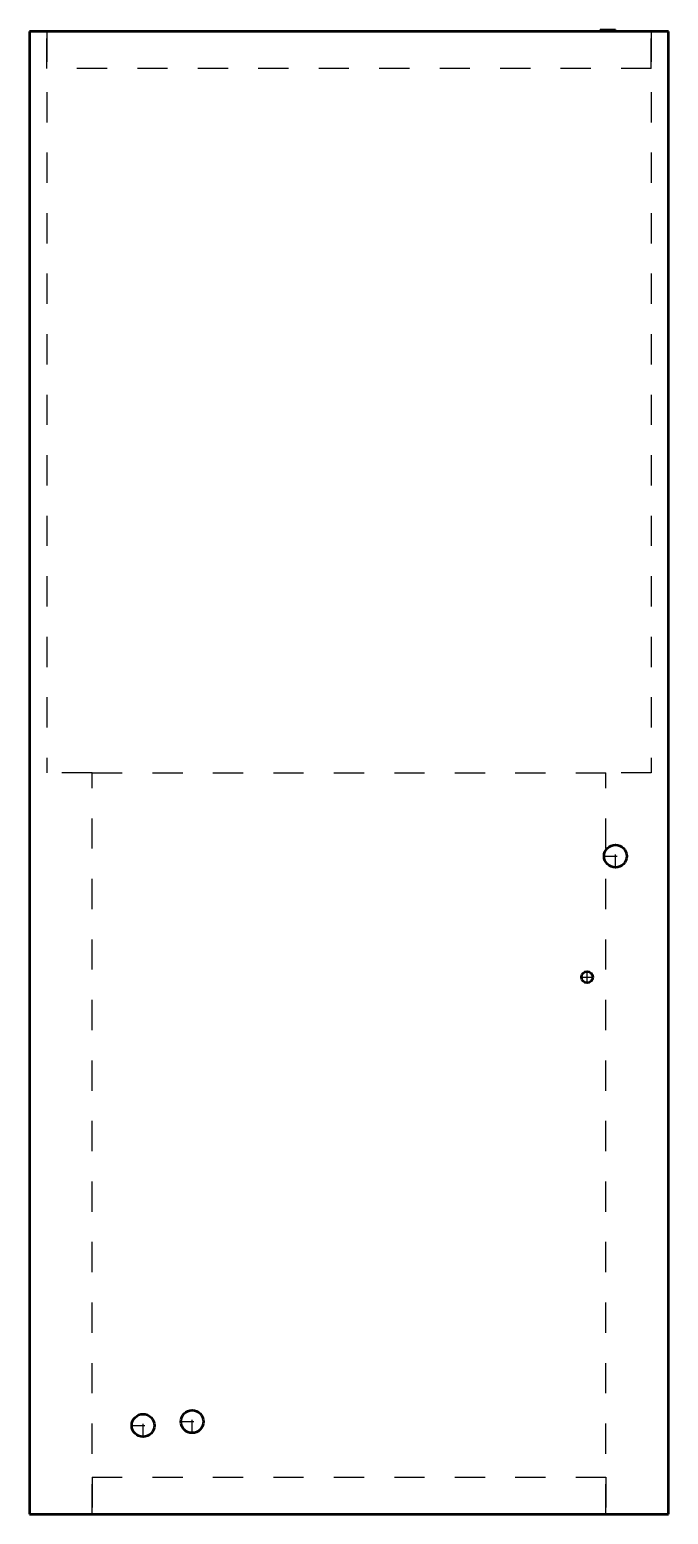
# Model space of a CAD drawing. Header units: inches. Extents: x -10.6 to 10.6, y 0 to 49.1.
import ezdxf

# ---------------------------------------------------------------- set-up
doc = ezdxf.new("R2010")
doc.units = ezdxf.units.IN
doc.header["$MEASUREMENT"] = 0
doc.linetypes.add('Center', pattern=[1.5, 0.45, -0.5, 0.05, -0.5])
doc.linetypes.add('Dashed', pattern=[2, 1, -1])
for name, color, linetype, lineweight in [('AM_0', 7, 'Continuous', 50), ('AM_7', 7, 'Center', 25), ('AM_9', 6, 'Dashed', 25)]:
    doc.layers.add(name, color=color, linetype=linetype, lineweight=lineweight)

# ---------------------------------------------------------------- blocks, each defined once
blk = doc.blocks.new('1_AMST36CU14_PART8_0_in_AMST36CU14_0')
at = {"layer": 'AM_9'}
for p, q in [((-10, 49), (-10, 24.5)), ((10, 49), (10, 24.5)), ((-8.5, 24.5), (-10, 24.5)), ((10, 24.5), (8.5, 24.5))]:
    blk.add_line(p, q, dxfattribs=at)
blk = doc.blocks.new('2_AMST36CU14_PART7_0_in_AMST36CU14_0')
at = {"layer": 'AM_9'}
for p, q in [((-8.5, 24.5), (8.5, 24.5)), ((-8.5, 0), (-8.5, 24.5)), ((8.5, 0), (8.5, 24.5))]:
    blk.add_line(p, q, dxfattribs=at)
blk = doc.blocks.new('3_AMST36CU14_PART6_0_in_AMST36CU14_0')
at = {"layer": 'AM_0'}
for p, q in [((8.3125, 49.0625), (8.8125, 49.0625)), ((8.3125, 49.0625), (8.3125, 49)), ((8.8125, 49), (8.8125, 49.0625))]:
    blk.add_line(p, q, dxfattribs=at)
blk = doc.blocks.new('4_AMST36CU14_PART5_0_in_AMST36CU14_0')
at = {"layer": 'AM_0'}
blk.add_circle((8.8125, 21.75), 0.375, dxfattribs=at)
at = {"layer": 'AM_7'}
for p, q in [((8.8125, 21.35625), (8.8125, 22.14375)), ((8.41875, 21.75), (9.20625, 21.75))]:
    blk.add_line(p, q, dxfattribs=at)
blk = doc.blocks.new('5_AMST36CU14_PART4_0_in_AMST36CU14_0')
at = {"layer": 'AM_0'}
blk.add_circle((7.875, 17.75), 0.1875, dxfattribs=at)
at = {"layer": 'AM_7'}
for p, q in [((7.678125, 17.75), (8.071875, 17.75)), ((7.875, 17.553125), (7.875, 17.946875))]:
    blk.add_line(p, q, dxfattribs=at)
blk = doc.blocks.new('6_AMST36CU14_PART3_0_in_AMST36CU14_0')
at = {"layer": 'AM_0'}
blk.add_circle((-6.8125, 2.9375), 0.375, dxfattribs=at)
at = {"layer": 'AM_7'}
for p, q in [((-6.8125, 2.54375), (-6.8125, 3.33125)), ((-7.20625, 2.9375), (-6.41875, 2.9375))]:
    blk.add_line(p, q, dxfattribs=at)
blk = doc.blocks.new('7_AMST36CU14_PART2_0_in_AMST36CU14_0')
at = {"layer": 'AM_0'}
blk.add_circle((-5.1875, 3.0625), 0.375, dxfattribs=at)
at = {"layer": 'AM_7'}
for p, q in [((-5.1875, 2.66875), (-5.1875, 3.45625)), ((-5.58125, 3.0625), (-4.79375, 3.0625))]:
    blk.add_line(p, q, dxfattribs=at)
blk = doc.blocks.new('8_AMST36CU14_PART1_0_in_AMST36CU14_0')
at = {"layer": 'AM_0'}
for p, q in [((10.5625, 49), (-10.5625, 49)), ((-10.5625, 49), (-10.5625, 0)), ((10.5625, 0), (10.5625, 49)), ((-10.5625, 0), (10.5625, 0))]:
    blk.add_line(p, q, dxfattribs=at)
at = {"layer": 'AM_9'}
for p, q in [((-10, 47.775), (-10, 49)), ((10, 47.775), (10, 49)), ((10, 47.775), (-10, 47.775)), ((-8.5, 1.225), (-8.5, 0)), ((-8.5, 1.225), (8.5, 1.225)), ((8.5, 1.225), (8.5, 0))]:
    blk.add_line(p, q, dxfattribs=at)

msp = doc.modelspace()

# ---------------------------------------------------------------- block references
for name in ['8_AMST36CU14_PART1_0_in_AMST36CU14_0', '1_AMST36CU14_PART8_0_in_AMST36CU14_0', '3_AMST36CU14_PART6_0_in_AMST36CU14_0', '2_AMST36CU14_PART7_0_in_AMST36CU14_0', '4_AMST36CU14_PART5_0_in_AMST36CU14_0', '5_AMST36CU14_PART4_0_in_AMST36CU14_0', '7_AMST36CU14_PART2_0_in_AMST36CU14_0', '6_AMST36CU14_PART3_0_in_AMST36CU14_0']:
    msp.add_blockref(name, (0, 0))

doc.saveas('drawing.dxf')
